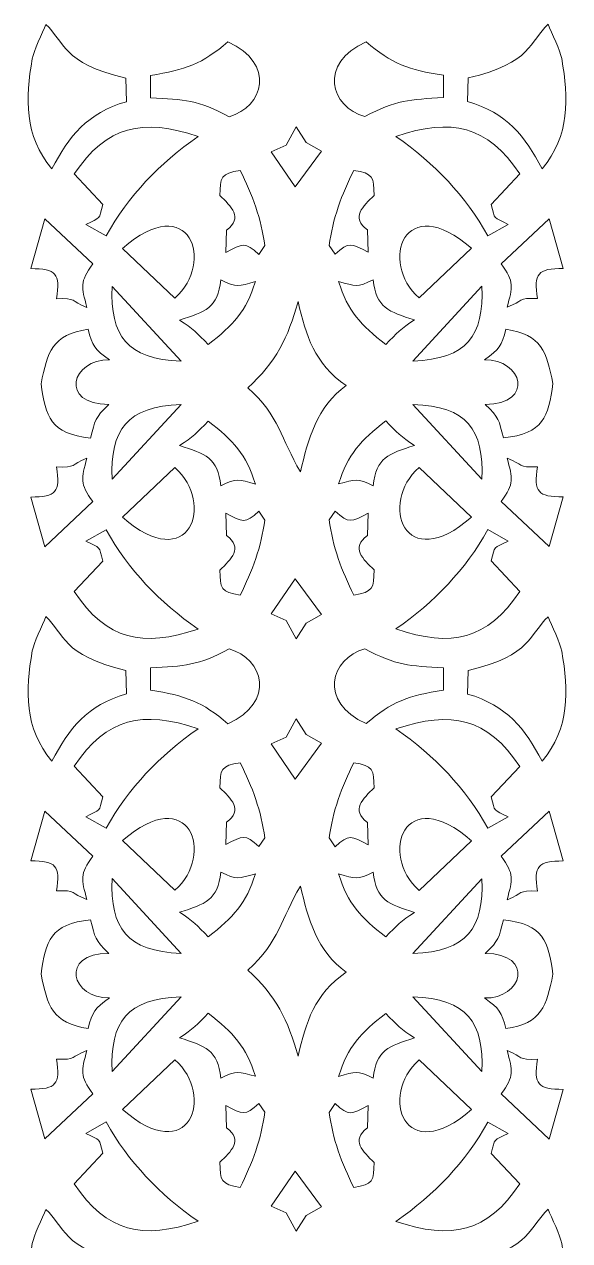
# Model space of a CAD drawing. Header units: centimetres. Extents: x 27.9 to 31.2, y -25.8 to -10.9.
# Drawn here: x 27.94 to 30.98, y -17.71 to -10.92 of the extents above; entities that cross this region are included whole.
import ezdxf

# ---------------------------------------------------------------- set-up
doc = ezdxf.new("R2010")
doc.units = ezdxf.units.CM
doc.header["$MEASUREMENT"] = 0
doc.layers.add('Katman 1', color=7, linetype='Continuous')

msp = doc.modelspace()

# ---------------------------------------------------------------- linework, layer by layer
at = {"layer": 'Katman 1', "color": 250, "lineweight": 20}
for points, knots in [([(28.06279, -10.92008), (28.04412, -10.96583), (27.99449, -11.06973), (27.98714, -11.11151), (27.94738, -11.33396), (27.94275, -11.53895), (28.09553, -11.72637), (28.193, -11.5435), (28.29152, -11.41495), (28.51256, -11.35109), (28.51256, -11.35109), (28.50892, -11.21956), (28.50892, -11.21956), (28.15009, -11.13543), (28.16649, -11.01402), (28.06279, -10.92008)], [0, 0, 0, 0, 0.2, 0.2, 0.2, 0.4, 0.4, 0.4, 0.6, 0.6, 0.6, 0.8, 0.8, 0.8, 1, 1, 1, 1]), ([(30.86429, -10.91946), (30.88296, -10.9652), (30.93259, -11.06911), (30.93994, -11.11088), (30.9797, -11.33334), (30.98433, -11.53832), (30.83155, -11.72574), (30.73408, -11.54288), (30.63556, -11.41433), (30.41452, -11.35046), (30.41452, -11.35046), (30.41816, -11.21893), (30.41816, -11.21893), (30.77699, -11.13481), (30.76059, -11.0134), (30.86429, -10.91946)], [0, 0, 0, 0, 0.2, 0.2, 0.2, 0.4, 0.4, 0.4, 0.6, 0.6, 0.6, 0.8, 0.8, 0.8, 1, 1, 1, 1]), ([(28.64597, -11.20459), (28.64597, -11.20459), (28.64597, -11.32913), (28.64597, -11.32913), (28.8348, -11.33955), (28.91285, -11.34156), (29.08451, -11.43481), (29.27571, -11.38207), (29.34717, -11.13796), (29.07809, -11.01726), (28.93566, -11.14019), (28.84216, -11.17392), (28.64597, -11.20459)], [0, 0, 0, 0, 0.25, 0.25, 0.25, 0.5, 0.5, 0.5, 0.75, 0.75, 0.75, 1, 1, 1, 1]), ([(30.28111, -11.20396), (30.28111, -11.20396), (30.28111, -11.32851), (30.28111, -11.32851), (30.09228, -11.33892), (30.01423, -11.34094), (29.84257, -11.43418), (29.65137, -11.38144), (29.57991, -11.13734), (29.84899, -11.01663), (29.99142, -11.13956), (30.08492, -11.17329), (30.28111, -11.20396)], [0, 0, 0, 0, 0.25, 0.25, 0.25, 0.5, 0.5, 0.5, 0.75, 0.75, 0.75, 1, 1, 1, 1]), ([(28.91259, -11.54554), (28.69431, -11.69667), (28.52543, -11.87554), (28.39861, -12.10022), (28.39861, -12.10022), (28.2849, -12.03621), (28.2849, -12.03621), (28.37092, -11.99351), (28.35833, -12.01335), (28.38042, -11.92528), (28.38042, -11.92528), (28.22122, -11.75461), (28.22122, -11.75461), (28.40263, -11.48431), (28.60028, -11.44093), (28.91259, -11.54554)], [0, 0, 0, 0, 0.2, 0.2, 0.2, 0.4, 0.4, 0.4, 0.6, 0.6, 0.6, 0.8, 0.8, 0.8, 1, 1, 1, 1]), ([(30.01449, -11.54491), (30.23277, -11.69604), (30.40165, -11.87491), (30.52847, -12.09959), (30.52847, -12.09959), (30.64218, -12.03558), (30.64218, -12.03558), (30.55616, -11.99289), (30.56875, -12.01272), (30.54666, -11.92466), (30.54666, -11.92466), (30.70586, -11.75398), (30.70586, -11.75398), (30.52445, -11.48368), (30.3268, -11.4403), (30.01449, -11.54491)], [0, 0, 0, 0, 0.2, 0.2, 0.2, 0.4, 0.4, 0.4, 0.6, 0.6, 0.6, 0.8, 0.8, 0.8, 1, 1, 1, 1]), ([(29.45978, -11.49096), (29.45978, -11.49096), (29.40345, -11.59287), (29.40345, -11.59287), (29.40345, -11.59287), (29.31895, -11.6306), (29.31895, -11.6306), (29.31895, -11.6306), (29.45364, -11.82623), (29.45364, -11.82623), (29.45364, -11.82623), (29.60059, -11.62683), (29.60059, -11.62683), (29.60059, -11.62683), (29.514, -11.57817), (29.514, -11.57817), (29.514, -11.57817), (29.45978, -11.49096), (29.45978, -11.49096)], [0, 0, 0, 0, 0.1666667, 0.1666667, 0.1666667, 0.3333333, 0.3333333, 0.3333333, 0.5, 0.5, 0.5, 0.6666667, 0.6666667, 0.6666667, 0.8333333, 0.8333333, 0.8333333, 1, 1, 1, 1]), ([(29.14645, -11.73508), (29.03988, -11.75087), (29.03378, -11.77372), (29.03378, -11.87473), (29.09337, -11.93462), (29.16751, -11.99862), (29.07, -12.06723), (29.07, -12.06723), (29.06597, -12.19179), (29.06597, -12.19179), (29.1604, -12.14257), (29.17418, -12.131), (29.25106, -12.20311), (29.25106, -12.20311), (29.28325, -12.15404), (29.28325, -12.15404), (29.26596, -12.00835), (29.21308, -11.86704), (29.14645, -11.73508)], [0, 0, 0, 0, 0.1666667, 0.1666667, 0.1666667, 0.3333333, 0.3333333, 0.3333333, 0.5, 0.5, 0.5, 0.6666667, 0.6666667, 0.6666667, 0.8333333, 0.8333333, 0.8333333, 1, 1, 1, 1]), ([(29.78063, -11.73445), (29.8872, -11.75024), (29.8933, -11.77309), (29.8933, -11.87411), (29.83371, -11.934), (29.75957, -11.99799), (29.85708, -12.06661), (29.85708, -12.06661), (29.86111, -12.19116), (29.86111, -12.19116), (29.76668, -12.14194), (29.7529, -12.13037), (29.67602, -12.20248), (29.67602, -12.20248), (29.64383, -12.15342), (29.64383, -12.15342), (29.66112, -12.00773), (29.714, -11.86642), (29.78063, -11.73445)], [0, 0, 0, 0, 0.1666667, 0.1666667, 0.1666667, 0.3333333, 0.3333333, 0.3333333, 0.5, 0.5, 0.5, 0.6666667, 0.6666667, 0.6666667, 0.8333333, 0.8333333, 0.8333333, 1, 1, 1, 1]), ([(28.49057, -12.1696), (28.49057, -12.1696), (28.78291, -12.44706), (28.78291, -12.44706), (29.00908, -12.24604), (28.86475, -11.84197), (28.49057, -12.1696)], [0, 0, 0, 0, 0.5, 0.5, 0.5, 1, 1, 1, 1]), ([(30.43651, -12.16897), (30.43651, -12.16897), (30.14417, -12.44644), (30.14417, -12.44644), (29.918, -12.24541), (30.06233, -11.84134), (30.43651, -12.16897)], [0, 0, 0, 0, 0.5, 0.5, 0.5, 1, 1, 1, 1]), ([(28.05722, -12.00505), (28.05722, -12.00505), (27.97812, -12.28252), (27.97812, -12.28252), (28.12105, -12.28252), (28.14293, -12.3103), (28.12257, -12.45029), (28.23485, -12.4455), (28.1987, -12.46255), (28.29109, -12.49868), (28.26245, -12.38358), (28.2491, -12.35907), (28.32549, -12.25671), (28.32549, -12.25671), (28.05722, -12.00505), (28.05722, -12.00505)], [0, 0, 0, 0, 0.2, 0.2, 0.2, 0.4, 0.4, 0.4, 0.6, 0.6, 0.6, 0.8, 0.8, 0.8, 1, 1, 1, 1]), ([(30.86986, -12.00443), (30.86986, -12.00443), (30.94896, -12.28189), (30.94896, -12.28189), (30.80603, -12.28189), (30.78415, -12.30967), (30.80451, -12.44966), (30.69223, -12.44488), (30.72838, -12.46193), (30.63599, -12.49806), (30.66463, -12.38295), (30.67798, -12.35844), (30.60159, -12.25608), (30.60159, -12.25608), (30.86986, -12.00443), (30.86986, -12.00443)], [0, 0, 0, 0, 0.2, 0.2, 0.2, 0.4, 0.4, 0.4, 0.6, 0.6, 0.6, 0.8, 0.8, 0.8, 1, 1, 1, 1]), ([(29.03876, -12.34506), (29.02312, -12.50164), (28.95227, -12.52417), (28.8073, -12.56951), (28.88269, -12.61751), (28.90693, -12.64325), (28.96854, -12.70613), (29.10782, -12.598), (29.18107, -12.51952), (29.23122, -12.35482), (29.13824, -12.38014), (29.12781, -12.39063), (29.03876, -12.34506)], [0, 0, 0, 0, 0.25, 0.25, 0.25, 0.5, 0.5, 0.5, 0.75, 0.75, 0.75, 1, 1, 1, 1]), ([(29.88832, -12.34443), (29.90396, -12.50102), (29.97481, -12.52355), (30.11978, -12.56888), (30.04439, -12.61688), (30.02015, -12.64262), (29.95854, -12.70551), (29.81926, -12.59738), (29.74601, -12.51889), (29.69586, -12.35419), (29.78884, -12.37952), (29.79927, -12.39), (29.88832, -12.34443)], [0, 0, 0, 0, 0.25, 0.25, 0.25, 0.5, 0.5, 0.5, 0.75, 0.75, 0.75, 1, 1, 1, 1]), ([(28.43258, -12.3815), (28.43258, -12.3815), (28.81656, -12.79879), (28.81656, -12.79879), (28.51486, -12.78723), (28.42075, -12.65804), (28.43258, -12.3815)], [0, 0, 0, 0, 0.5, 0.5, 0.5, 1, 1, 1, 1]), ([(30.4945, -12.38087), (30.4945, -12.38087), (30.11052, -12.79816), (30.11052, -12.79816), (30.41222, -12.7866), (30.50633, -12.65741), (30.4945, -12.38087)], [0, 0, 0, 0, 0.5, 0.5, 0.5, 1, 1, 1, 1]), ([(29.4826, -13.41569), (29.52441, -13.2381), (29.57462, -13.04917), (29.73837, -12.93564), (29.5588, -12.81053), (29.5149, -12.65954), (29.46959, -12.46666), (29.41398, -12.66653), (29.34667, -12.80631), (29.18871, -12.94727), (29.3669, -13.10686), (29.37375, -13.23337), (29.4826, -13.41569)], [0, 0, 0, 0, 0.25, 0.25, 0.25, 0.5, 0.5, 0.5, 0.75, 0.75, 0.75, 1, 1, 1, 1]), ([(28.29798, -12.62128), (28.32244, -12.71312), (28.33284, -12.73345), (28.41835, -12.79227), (28.20559, -12.78604), (28.13512, -13.0407), (28.41491, -13.0407), (28.3341, -13.11651), (28.3384, -13.12773), (28.31173, -13.22782), (28.0904, -13.20475), (28.0595, -13.10929), (28.03658, -12.92455), (28.07034, -12.74793), (28.0995, -12.6513), (28.29798, -12.62128)], [0, 0, 0, 0, 0.2, 0.2, 0.2, 0.4, 0.4, 0.4, 0.6, 0.6, 0.6, 0.8, 0.8, 0.8, 1, 1, 1, 1]), ([(30.6291, -12.62065), (30.60464, -12.71249), (30.59424, -12.73282), (30.50873, -12.79165), (30.72149, -12.78541), (30.79196, -13.04007), (30.51217, -13.04007), (30.59298, -13.11588), (30.58868, -13.1271), (30.61535, -13.22719), (30.83668, -13.20412), (30.86758, -13.10866), (30.8905, -12.92393), (30.85674, -12.7473), (30.82758, -12.65068), (30.6291, -12.62065)], [0, 0, 0, 0, 0.2, 0.2, 0.2, 0.4, 0.4, 0.4, 0.6, 0.6, 0.6, 0.8, 0.8, 0.8, 1, 1, 1, 1]), ([(28.43258, -13.45804), (28.43258, -13.45804), (28.81656, -13.04075), (28.81656, -13.04075), (28.51486, -13.05231), (28.42075, -13.1815), (28.43258, -13.45804)], [0, 0, 0, 0, 0.5, 0.5, 0.5, 1, 1, 1, 1]), ([(30.4945, -13.45741), (30.4945, -13.45741), (30.11052, -13.04012), (30.11052, -13.04012), (30.41222, -13.05169), (30.50633, -13.18087), (30.4945, -13.45741)], [0, 0, 0, 0, 0.5, 0.5, 0.5, 1, 1, 1, 1]), ([(29.03876, -13.49448), (29.02312, -13.3379), (28.95227, -13.31537), (28.8073, -13.27003), (28.88269, -13.22203), (28.90693, -13.19629), (28.96854, -13.1334), (29.10782, -13.24154), (29.18107, -13.32002), (29.23122, -13.48472), (29.13824, -13.45939), (29.12781, -13.44891), (29.03876, -13.49448)], [0, 0, 0, 0, 0.25, 0.25, 0.25, 0.5, 0.5, 0.5, 0.75, 0.75, 0.75, 1, 1, 1, 1]), ([(29.88832, -13.49385), (29.90396, -13.33727), (29.97481, -13.31474), (30.11978, -13.2694), (30.04439, -13.2214), (30.02015, -13.19566), (29.95854, -13.13278), (29.81926, -13.24091), (29.74601, -13.31939), (29.69586, -13.48409), (29.78884, -13.45877), (29.79927, -13.44828), (29.88832, -13.49385)], [0, 0, 0, 0, 0.25, 0.25, 0.25, 0.5, 0.5, 0.5, 0.75, 0.75, 0.75, 1, 1, 1, 1]), ([(28.05722, -13.83448), (28.05722, -13.83448), (27.97812, -13.55702), (27.97812, -13.55702), (28.12105, -13.55702), (28.14293, -13.52924), (28.12257, -13.38925), (28.23485, -13.39404), (28.1987, -13.37698), (28.29109, -13.34086), (28.26245, -13.45596), (28.2491, -13.48047), (28.32549, -13.58283), (28.32549, -13.58283), (28.05722, -13.83448), (28.05722, -13.83448)], [0, 0, 0, 0, 0.2, 0.2, 0.2, 0.4, 0.4, 0.4, 0.6, 0.6, 0.6, 0.8, 0.8, 0.8, 1, 1, 1, 1]), ([(30.86986, -13.83386), (30.86986, -13.83386), (30.94896, -13.55639), (30.94896, -13.55639), (30.80603, -13.55639), (30.78415, -13.52861), (30.80451, -13.38862), (30.69223, -13.39341), (30.72838, -13.37636), (30.63599, -13.34023), (30.66463, -13.45533), (30.67798, -13.47985), (30.60159, -13.5822), (30.60159, -13.5822), (30.86986, -13.83386), (30.86986, -13.83386)], [0, 0, 0, 0, 0.2, 0.2, 0.2, 0.4, 0.4, 0.4, 0.6, 0.6, 0.6, 0.8, 0.8, 0.8, 1, 1, 1, 1]), ([(28.49057, -13.66994), (28.49057, -13.66994), (28.78291, -13.39247), (28.78291, -13.39247), (29.00908, -13.5935), (28.86475, -13.99757), (28.49057, -13.66994)], [0, 0, 0, 0, 0.5, 0.5, 0.5, 1, 1, 1, 1]), ([(30.43651, -13.66931), (30.43651, -13.66931), (30.14417, -13.39185), (30.14417, -13.39185), (29.918, -13.59287), (30.06233, -13.99694), (30.43651, -13.66931)], [0, 0, 0, 0, 0.5, 0.5, 0.5, 1, 1, 1, 1]), ([(29.14645, -14.10446), (29.03988, -14.08867), (29.03378, -14.06582), (29.03378, -13.96481), (29.09337, -13.90491), (29.16751, -13.84092), (29.07, -13.7723), (29.07, -13.7723), (29.06597, -13.64775), (29.06597, -13.64775), (29.1604, -13.69697), (29.17418, -13.70854), (29.25106, -13.63643), (29.25106, -13.63643), (29.28325, -13.68549), (29.28325, -13.68549), (29.26596, -13.83118), (29.21308, -13.9725), (29.14645, -14.10446)], [0, 0, 0, 0, 0.1666667, 0.1666667, 0.1666667, 0.3333333, 0.3333333, 0.3333333, 0.5, 0.5, 0.5, 0.6666667, 0.6666667, 0.6666667, 0.8333333, 0.8333333, 0.8333333, 1, 1, 1, 1]), ([(29.78063, -14.10383), (29.8872, -14.08804), (29.8933, -14.06519), (29.8933, -13.96418), (29.83371, -13.90429), (29.75957, -13.84029), (29.85708, -13.77168), (29.85708, -13.77168), (29.86111, -13.64712), (29.86111, -13.64712), (29.76668, -13.69634), (29.7529, -13.70791), (29.67602, -13.6358), (29.67602, -13.6358), (29.64383, -13.68487), (29.64383, -13.68487), (29.66112, -13.83056), (29.714, -13.97187), (29.78063, -14.10383)], [0, 0, 0, 0, 0.1666667, 0.1666667, 0.1666667, 0.3333333, 0.3333333, 0.3333333, 0.5, 0.5, 0.5, 0.6666667, 0.6666667, 0.6666667, 0.8333333, 0.8333333, 0.8333333, 1, 1, 1, 1]), ([(28.91259, -14.294), (28.69431, -14.14287), (28.52543, -13.964), (28.39861, -13.73932), (28.39861, -13.73932), (28.2849, -13.80333), (28.2849, -13.80333), (28.37092, -13.84602), (28.35833, -13.82619), (28.38042, -13.91425), (28.38042, -13.91425), (28.22122, -14.08493), (28.22122, -14.08493), (28.40263, -14.35523), (28.60028, -14.39861), (28.91259, -14.294)], [0, 0, 0, 0, 0.2, 0.2, 0.2, 0.4, 0.4, 0.4, 0.6, 0.6, 0.6, 0.8, 0.8, 0.8, 1, 1, 1, 1]), ([(30.01449, -14.29337), (30.23277, -14.14225), (30.40165, -13.96338), (30.52847, -13.7387), (30.52847, -13.7387), (30.64218, -13.8027), (30.64218, -13.8027), (30.55616, -13.8454), (30.56875, -13.82556), (30.54666, -13.91363), (30.54666, -13.91363), (30.70586, -14.0843), (30.70586, -14.0843), (30.52445, -14.3546), (30.3268, -14.39798), (30.01449, -14.29337)], [0, 0, 0, 0, 0.2, 0.2, 0.2, 0.4, 0.4, 0.4, 0.6, 0.6, 0.6, 0.8, 0.8, 0.8, 1, 1, 1, 1]), ([(29.45978, -14.34858), (29.45978, -14.34858), (29.40345, -14.24667), (29.40345, -14.24667), (29.40345, -14.24667), (29.31895, -14.20894), (29.31895, -14.20894), (29.31895, -14.20894), (29.45364, -14.01331), (29.45364, -14.01331), (29.45364, -14.01331), (29.60059, -14.21271), (29.60059, -14.21271), (29.60059, -14.21271), (29.514, -14.26137), (29.514, -14.26137), (29.514, -14.26137), (29.45978, -14.34858), (29.45978, -14.34858)], [0, 0, 0, 0, 0.1666667, 0.1666667, 0.1666667, 0.3333333, 0.3333333, 0.3333333, 0.5, 0.5, 0.5, 0.6666667, 0.6666667, 0.6666667, 0.8333333, 0.8333333, 0.8333333, 1, 1, 1, 1]), ([(28.06279, -14.22464), (28.04412, -14.27039), (27.99449, -14.3743), (27.98714, -14.41607), (27.94738, -14.63852), (27.94275, -14.84351), (28.09553, -15.03093), (28.193, -14.84807), (28.29152, -14.71952), (28.51256, -14.65565), (28.51256, -14.65565), (28.50892, -14.52412), (28.50892, -14.52412), (28.15009, -14.44), (28.16649, -14.31858), (28.06279, -14.22464)], [0, 0, 0, 0, 0.2, 0.2, 0.2, 0.4, 0.4, 0.4, 0.6, 0.6, 0.6, 0.8, 0.8, 0.8, 1, 1, 1, 1]), ([(30.86429, -14.22527), (30.88296, -14.27102), (30.93259, -14.37492), (30.93994, -14.41669), (30.9797, -14.63915), (30.98433, -14.84414), (30.83155, -15.03156), (30.73408, -14.84869), (30.63556, -14.72014), (30.41452, -14.65628), (30.41452, -14.65628), (30.41816, -14.52475), (30.41816, -14.52475), (30.77699, -14.44062), (30.76059, -14.31921), (30.86429, -14.22527)], [0, 0, 0, 0, 0.2, 0.2, 0.2, 0.4, 0.4, 0.4, 0.6, 0.6, 0.6, 0.8, 0.8, 0.8, 1, 1, 1, 1]), ([(28.64597, -14.63495), (28.64597, -14.63495), (28.64597, -14.5104), (28.64597, -14.5104), (28.8348, -14.49999), (28.91285, -14.49797), (29.08451, -14.40473), (29.27571, -14.45747), (29.34717, -14.70157), (29.07809, -14.82228), (28.93566, -14.69935), (28.84216, -14.66562), (28.64597, -14.63495)], [0, 0, 0, 0, 0.25, 0.25, 0.25, 0.5, 0.5, 0.5, 0.75, 0.75, 0.75, 1, 1, 1, 1]), ([(30.28111, -14.63432), (30.28111, -14.63432), (30.28111, -14.50978), (30.28111, -14.50978), (30.09228, -14.49936), (30.01423, -14.49735), (29.84257, -14.4041), (29.65137, -14.45684), (29.57991, -14.70095), (29.84899, -14.82165), (29.99142, -14.69873), (30.08492, -14.665), (30.28111, -14.63432)], [0, 0, 0, 0, 0.25, 0.25, 0.25, 0.5, 0.5, 0.5, 0.75, 0.75, 0.75, 1, 1, 1, 1]), ([(28.91259, -14.8501), (28.69431, -15.00123), (28.52543, -15.1801), (28.39861, -15.40478), (28.39861, -15.40478), (28.2849, -15.34077), (28.2849, -15.34077), (28.37092, -15.29808), (28.35833, -15.31791), (28.38042, -15.22985), (28.38042, -15.22985), (28.22122, -15.05917), (28.22122, -15.05917), (28.40263, -14.78887), (28.60028, -14.74549), (28.91259, -14.8501)], [0, 0, 0, 0, 0.2, 0.2, 0.2, 0.4, 0.4, 0.4, 0.6, 0.6, 0.6, 0.8, 0.8, 0.8, 1, 1, 1, 1]), ([(29.45978, -14.79552), (29.45978, -14.79552), (29.40345, -14.89743), (29.40345, -14.89743), (29.40345, -14.89743), (29.31895, -14.93516), (29.31895, -14.93516), (29.31895, -14.93516), (29.45364, -15.13079), (29.45364, -15.13079), (29.45364, -15.13079), (29.60059, -14.93139), (29.60059, -14.93139), (29.60059, -14.93139), (29.514, -14.88273), (29.514, -14.88273), (29.514, -14.88273), (29.45978, -14.79552), (29.45978, -14.79552)], [0, 0, 0, 0, 0.1666667, 0.1666667, 0.1666667, 0.3333333, 0.3333333, 0.3333333, 0.5, 0.5, 0.5, 0.6666667, 0.6666667, 0.6666667, 0.8333333, 0.8333333, 0.8333333, 1, 1, 1, 1]), ([(30.01449, -14.85073), (30.23277, -15.00185), (30.40165, -15.18072), (30.52847, -15.4054), (30.52847, -15.4054), (30.64218, -15.3414), (30.64218, -15.3414), (30.55616, -15.2987), (30.56875, -15.31854), (30.54666, -15.23047), (30.54666, -15.23047), (30.70586, -15.0598), (30.70586, -15.0598), (30.52445, -14.7895), (30.3268, -14.74612), (30.01449, -14.85073)], [0, 0, 0, 0, 0.2, 0.2, 0.2, 0.4, 0.4, 0.4, 0.6, 0.6, 0.6, 0.8, 0.8, 0.8, 1, 1, 1, 1]), ([(29.14645, -15.03964), (29.03988, -15.05543), (29.03378, -15.07828), (29.03378, -15.17929), (29.09337, -15.23919), (29.16751, -15.30318), (29.07, -15.3718), (29.07, -15.3718), (29.06597, -15.49635), (29.06597, -15.49635), (29.1604, -15.44713), (29.17418, -15.43556), (29.25106, -15.50767), (29.25106, -15.50767), (29.28325, -15.45861), (29.28325, -15.45861), (29.26596, -15.31292), (29.21308, -15.1716), (29.14645, -15.03964)], [0, 0, 0, 0, 0.1666667, 0.1666667, 0.1666667, 0.3333333, 0.3333333, 0.3333333, 0.5, 0.5, 0.5, 0.6666667, 0.6666667, 0.6666667, 0.8333333, 0.8333333, 0.8333333, 1, 1, 1, 1]), ([(29.78063, -15.04027), (29.8872, -15.05606), (29.8933, -15.07891), (29.8933, -15.17992), (29.83371, -15.23981), (29.75957, -15.30381), (29.85708, -15.37242), (29.85708, -15.37242), (29.86111, -15.49698), (29.86111, -15.49698), (29.76668, -15.44776), (29.7529, -15.43619), (29.67602, -15.5083), (29.67602, -15.5083), (29.64383, -15.45923), (29.64383, -15.45923), (29.66112, -15.31354), (29.714, -15.17223), (29.78063, -15.04027)], [0, 0, 0, 0, 0.1666667, 0.1666667, 0.1666667, 0.3333333, 0.3333333, 0.3333333, 0.5, 0.5, 0.5, 0.6666667, 0.6666667, 0.6666667, 0.8333333, 0.8333333, 0.8333333, 1, 1, 1, 1]), ([(28.49057, -15.47416), (28.49057, -15.47416), (28.78291, -15.75163), (28.78291, -15.75163), (29.00908, -15.5506), (28.86475, -15.14653), (28.49057, -15.47416)], [0, 0, 0, 0, 0.5, 0.5, 0.5, 1, 1, 1, 1]), ([(30.43651, -15.47479), (30.43651, -15.47479), (30.14417, -15.75225), (30.14417, -15.75225), (29.918, -15.55123), (30.06233, -15.14716), (30.43651, -15.47479)], [0, 0, 0, 0, 0.5, 0.5, 0.5, 1, 1, 1, 1]), ([(28.05722, -15.30962), (28.05722, -15.30962), (27.97812, -15.58708), (27.97812, -15.58708), (28.12105, -15.58708), (28.14293, -15.61486), (28.12257, -15.75485), (28.23485, -15.75006), (28.1987, -15.76712), (28.29109, -15.80324), (28.26245, -15.68814), (28.2491, -15.66363), (28.32549, -15.56127), (28.32549, -15.56127), (28.05722, -15.30962), (28.05722, -15.30962)], [0, 0, 0, 0, 0.2, 0.2, 0.2, 0.4, 0.4, 0.4, 0.6, 0.6, 0.6, 0.8, 0.8, 0.8, 1, 1, 1, 1]), ([(30.86986, -15.31024), (30.86986, -15.31024), (30.94896, -15.58771), (30.94896, -15.58771), (30.80603, -15.58771), (30.78415, -15.61549), (30.80451, -15.75548), (30.69223, -15.75069), (30.72838, -15.76774), (30.63599, -15.80387), (30.66463, -15.68877), (30.67798, -15.66425), (30.60159, -15.5619), (30.60159, -15.5619), (30.86986, -15.31024), (30.86986, -15.31024)], [0, 0, 0, 0, 0.2, 0.2, 0.2, 0.4, 0.4, 0.4, 0.6, 0.6, 0.6, 0.8, 0.8, 0.8, 1, 1, 1, 1]), ([(29.03876, -15.64962), (29.02312, -15.8062), (28.95227, -15.82873), (28.8073, -15.87407), (28.88269, -15.92207), (28.90693, -15.94781), (28.96854, -16.0107), (29.10782, -15.90256), (29.18107, -15.82408), (29.23122, -15.65938), (29.13824, -15.68471), (29.12781, -15.69519), (29.03876, -15.64962)], [0, 0, 0, 0, 0.25, 0.25, 0.25, 0.5, 0.5, 0.5, 0.75, 0.75, 0.75, 1, 1, 1, 1]), ([(29.88832, -15.65025), (29.90396, -15.80683), (29.97481, -15.82936), (30.11978, -15.8747), (30.04439, -15.9227), (30.02015, -15.94844), (29.95854, -16.01132), (29.81926, -15.90319), (29.74601, -15.82471), (29.69586, -15.66001), (29.78884, -15.68533), (29.79927, -15.69582), (29.88832, -15.65025)], [0, 0, 0, 0, 0.25, 0.25, 0.25, 0.5, 0.5, 0.5, 0.75, 0.75, 0.75, 1, 1, 1, 1]), ([(28.43258, -15.68606), (28.43258, -15.68606), (28.81656, -16.10335), (28.81656, -16.10335), (28.51486, -16.09179), (28.42075, -15.9626), (28.43258, -15.68606)], [0, 0, 0, 0, 0.5, 0.5, 0.5, 1, 1, 1, 1]), ([(29.4826, -15.72841), (29.52441, -15.906), (29.57462, -16.09493), (29.73837, -16.20846), (29.5588, -16.33357), (29.5149, -16.48456), (29.46959, -16.67744), (29.41398, -16.47757), (29.34667, -16.33779), (29.18871, -16.19683), (29.3669, -16.03724), (29.37375, -15.91073), (29.4826, -15.72841)], [0, 0, 0, 0, 0.25, 0.25, 0.25, 0.5, 0.5, 0.5, 0.75, 0.75, 0.75, 1, 1, 1, 1]), ([(30.4945, -15.68669), (30.4945, -15.68669), (30.11052, -16.10398), (30.11052, -16.10398), (30.41222, -16.09241), (30.50633, -15.96323), (30.4945, -15.68669)], [0, 0, 0, 0, 0.5, 0.5, 0.5, 1, 1, 1, 1]), ([(28.29798, -16.52282), (28.32244, -16.43098), (28.33284, -16.41065), (28.41835, -16.35183), (28.20559, -16.35806), (28.13512, -16.1034), (28.41491, -16.1034), (28.3341, -16.02759), (28.3384, -16.01637), (28.31173, -15.91628), (28.0904, -15.93935), (28.0595, -16.03481), (28.03658, -16.21955), (28.07034, -16.39617), (28.0995, -16.4928), (28.29798, -16.52282)], [0, 0, 0, 0, 0.2, 0.2, 0.2, 0.4, 0.4, 0.4, 0.6, 0.6, 0.6, 0.8, 0.8, 0.8, 1, 1, 1, 1]), ([(30.6291, -16.52345), (30.60464, -16.43161), (30.59424, -16.41128), (30.50873, -16.35245), (30.72149, -16.35869), (30.79196, -16.10403), (30.51217, -16.10403), (30.59298, -16.02822), (30.58868, -16.017), (30.61535, -15.91691), (30.83668, -15.93998), (30.86758, -16.03544), (30.8905, -16.22017), (30.85674, -16.3968), (30.82758, -16.49342), (30.6291, -16.52345)], [0, 0, 0, 0, 0.2, 0.2, 0.2, 0.4, 0.4, 0.4, 0.6, 0.6, 0.6, 0.8, 0.8, 0.8, 1, 1, 1, 1]), ([(28.43258, -16.7626), (28.43258, -16.7626), (28.81656, -16.34531), (28.81656, -16.34531), (28.51486, -16.35687), (28.42075, -16.48606), (28.43258, -16.7626)], [0, 0, 0, 0, 0.5, 0.5, 0.5, 1, 1, 1, 1]), ([(30.4945, -16.76323), (30.4945, -16.76323), (30.11052, -16.34594), (30.11052, -16.34594), (30.41222, -16.3575), (30.50633, -16.48669), (30.4945, -16.76323)], [0, 0, 0, 0, 0.5, 0.5, 0.5, 1, 1, 1, 1]), ([(29.03876, -16.79904), (29.02312, -16.64246), (28.95227, -16.61993), (28.8073, -16.57459), (28.88269, -16.52659), (28.90693, -16.50085), (28.96854, -16.43797), (29.10782, -16.5461), (29.18107, -16.62458), (29.23122, -16.78928), (29.13824, -16.76396), (29.12781, -16.75347), (29.03876, -16.79904)], [0, 0, 0, 0, 0.25, 0.25, 0.25, 0.5, 0.5, 0.5, 0.75, 0.75, 0.75, 1, 1, 1, 1]), ([(29.88832, -16.79967), (29.90396, -16.64308), (29.97481, -16.62055), (30.11978, -16.57522), (30.04439, -16.52722), (30.02015, -16.50148), (29.95854, -16.43859), (29.81926, -16.54672), (29.74601, -16.62521), (29.69586, -16.78991), (29.78884, -16.76458), (29.79927, -16.7541), (29.88832, -16.79967)], [0, 0, 0, 0, 0.25, 0.25, 0.25, 0.5, 0.5, 0.5, 0.75, 0.75, 0.75, 1, 1, 1, 1]), ([(28.05722, -17.13905), (28.05722, -17.13905), (27.97812, -16.86158), (27.97812, -16.86158), (28.12105, -16.86158), (28.14293, -16.8338), (28.12257, -16.69381), (28.23485, -16.6986), (28.1987, -16.68155), (28.29109, -16.64542), (28.26245, -16.76052), (28.2491, -16.78503), (28.32549, -16.88739), (28.32549, -16.88739), (28.05722, -17.13905), (28.05722, -17.13905)], [0, 0, 0, 0, 0.2, 0.2, 0.2, 0.4, 0.4, 0.4, 0.6, 0.6, 0.6, 0.8, 0.8, 0.8, 1, 1, 1, 1]), ([(30.86986, -17.13967), (30.86986, -17.13967), (30.94896, -16.86221), (30.94896, -16.86221), (30.80603, -16.86221), (30.78415, -16.83443), (30.80451, -16.69444), (30.69223, -16.69922), (30.72838, -16.68217), (30.63599, -16.64604), (30.66463, -16.76115), (30.67798, -16.78566), (30.60159, -16.88802), (30.60159, -16.88802), (30.86986, -17.13967), (30.86986, -17.13967)], [0, 0, 0, 0, 0.2, 0.2, 0.2, 0.4, 0.4, 0.4, 0.6, 0.6, 0.6, 0.8, 0.8, 0.8, 1, 1, 1, 1]), ([(28.49057, -16.9745), (28.49057, -16.9745), (28.78291, -16.69704), (28.78291, -16.69704), (29.00908, -16.89806), (28.86475, -17.30213), (28.49057, -16.9745)], [0, 0, 0, 0, 0.5, 0.5, 0.5, 1, 1, 1, 1]), ([(30.43651, -16.97513), (30.43651, -16.97513), (30.14417, -16.69766), (30.14417, -16.69766), (29.918, -16.89869), (30.06233, -17.30276), (30.43651, -16.97513)], [0, 0, 0, 0, 0.5, 0.5, 0.5, 1, 1, 1, 1]), ([(29.14645, -17.40902), (29.03988, -17.39323), (29.03378, -17.37038), (29.03378, -17.26937), (29.09337, -17.20948), (29.16751, -17.14548), (29.07, -17.07687), (29.07, -17.07687), (29.06597, -16.95231), (29.06597, -16.95231), (29.1604, -17.00153), (29.17418, -17.0131), (29.25106, -16.94099), (29.25106, -16.94099), (29.28325, -16.99006), (29.28325, -16.99006), (29.26596, -17.13575), (29.21308, -17.27706), (29.14645, -17.40902)], [0, 0, 0, 0, 0.1666667, 0.1666667, 0.1666667, 0.3333333, 0.3333333, 0.3333333, 0.5, 0.5, 0.5, 0.6666667, 0.6666667, 0.6666667, 0.8333333, 0.8333333, 0.8333333, 1, 1, 1, 1]), ([(29.78063, -17.40965), (29.8872, -17.39386), (29.8933, -17.37101), (29.8933, -17.26999), (29.83371, -17.2101), (29.75957, -17.14611), (29.85708, -17.07749), (29.85708, -17.07749), (29.86111, -16.95294), (29.86111, -16.95294), (29.76668, -17.00216), (29.7529, -17.01373), (29.67602, -16.94162), (29.67602, -16.94162), (29.64383, -16.99068), (29.64383, -16.99068), (29.66112, -17.13637), (29.714, -17.27768), (29.78063, -17.40965)], [0, 0, 0, 0, 0.1666667, 0.1666667, 0.1666667, 0.3333333, 0.3333333, 0.3333333, 0.5, 0.5, 0.5, 0.6666667, 0.6666667, 0.6666667, 0.8333333, 0.8333333, 0.8333333, 1, 1, 1, 1]), ([(28.91259, -17.59856), (28.69431, -17.44743), (28.52543, -17.26856), (28.39861, -17.04388), (28.39861, -17.04388), (28.2849, -17.10789), (28.2849, -17.10789), (28.37092, -17.15059), (28.35833, -17.13075), (28.38042, -17.21882), (28.38042, -17.21882), (28.22122, -17.38949), (28.22122, -17.38949), (28.40263, -17.65979), (28.60028, -17.70317), (28.91259, -17.59856)], [0, 0, 0, 0, 0.2, 0.2, 0.2, 0.4, 0.4, 0.4, 0.6, 0.6, 0.6, 0.8, 0.8, 0.8, 1, 1, 1, 1]), ([(30.01449, -17.59919), (30.23277, -17.44806), (30.40165, -17.26919), (30.52847, -17.04451), (30.52847, -17.04451), (30.64218, -17.10852), (30.64218, -17.10852), (30.55616, -17.15121), (30.56875, -17.13138), (30.54666, -17.21944), (30.54666, -17.21944), (30.70586, -17.39012), (30.70586, -17.39012), (30.52445, -17.66042), (30.3268, -17.7038), (30.01449, -17.59919)], [0, 0, 0, 0, 0.2, 0.2, 0.2, 0.4, 0.4, 0.4, 0.6, 0.6, 0.6, 0.8, 0.8, 0.8, 1, 1, 1, 1]), ([(29.45978, -17.65314), (29.45978, -17.65314), (29.40345, -17.55123), (29.40345, -17.55123), (29.40345, -17.55123), (29.31895, -17.5135), (29.31895, -17.5135), (29.31895, -17.5135), (29.45364, -17.31787), (29.45364, -17.31787), (29.45364, -17.31787), (29.60059, -17.51727), (29.60059, -17.51727), (29.60059, -17.51727), (29.514, -17.56593), (29.514, -17.56593), (29.514, -17.56593), (29.45978, -17.65314), (29.45978, -17.65314)], [0, 0, 0, 0, 0.1666667, 0.1666667, 0.1666667, 0.3333333, 0.3333333, 0.3333333, 0.5, 0.5, 0.5, 0.6666667, 0.6666667, 0.6666667, 0.8333333, 0.8333333, 0.8333333, 1, 1, 1, 1]), ([(28.06279, -17.53171), (28.04412, -17.57746), (27.99449, -17.68136), (27.98714, -17.72314), (27.94738, -17.94559), (27.94275, -18.15058), (28.09553, -18.338), (28.193, -18.15513), (28.29152, -18.02658), (28.51256, -17.96272), (28.51256, -17.96272), (28.50892, -17.83119), (28.50892, -17.83119), (28.15009, -17.74706), (28.16649, -17.62565), (28.06279, -17.53171)], [0, 0, 0, 0, 0.2, 0.2, 0.2, 0.4, 0.4, 0.4, 0.6, 0.6, 0.6, 0.8, 0.8, 0.8, 1, 1, 1, 1]), ([(30.86429, -17.53109), (30.88296, -17.57683), (30.93259, -17.68074), (30.93994, -17.72251), (30.9797, -17.94497), (30.98433, -18.14995), (30.83155, -18.33737), (30.73408, -18.15451), (30.63556, -18.02596), (30.41452, -17.96209), (30.41452, -17.96209), (30.41816, -17.83056), (30.41816, -17.83056), (30.77699, -17.74644), (30.76059, -17.62503), (30.86429, -17.53109)], [0, 0, 0, 0, 0.2, 0.2, 0.2, 0.4, 0.4, 0.4, 0.6, 0.6, 0.6, 0.8, 0.8, 0.8, 1, 1, 1, 1])]:
    msp.add_open_spline(points, degree=3, knots=knots, dxfattribs=at)

doc.saveas('drawing.dxf')
